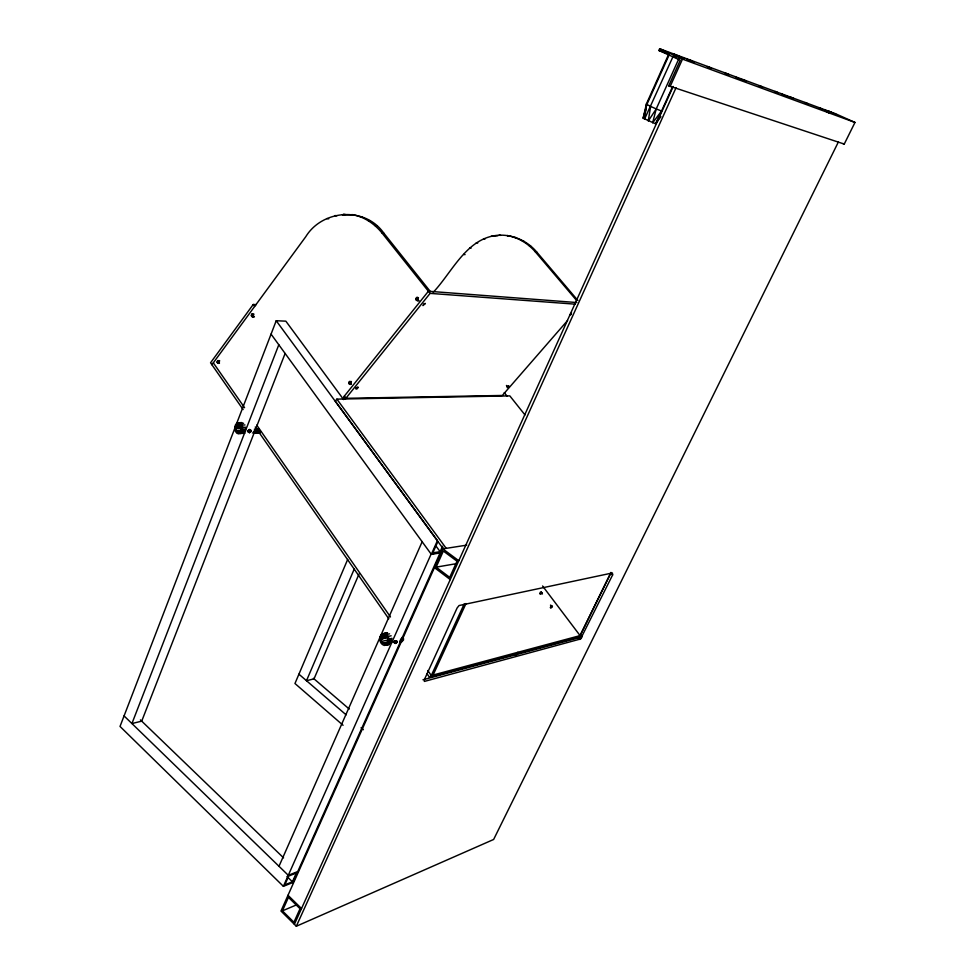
<?xml version="1.0" encoding="UTF-8"?>
<svg xmlns="http://www.w3.org/2000/svg" width="975" height="975" viewBox="0 0 975 975"><rect width="100%" height="100%" fill="white"/><g stroke="black" fill="none" stroke-linecap="round" stroke-linejoin="round"><path stroke-width="1.46" d="M343.675 398.982L344.297 396.191L428.403 291.245L576.81 302.543M345.552 398.958L345.577 397.447L343.7 397.483M244.859 433.266L240.313 433.461C243.494 431.157 243.409 425.953 240.557 423.406L237.047 423.126C233.878 425.441 233.963 430.609 236.791 433.168L238.534 433.863L244.384 432.693M388.952 644.341L386.271 645.231L387.965 643.878C390.268 640.38 388.781 634.749 384.564 633.531L380.823 635.103C378.532 638.613 380.018 644.207 384.211 645.438L389.232 644.548M552.386 606.572L551.107 606.864L550.534 605.097L552.386 606.572L550.79 608.205L550.327 607.449L551.923 605.828M217.132 362.322L217.717 360.64L218.997 361.152L218.863 362.992L218.217 363.407L217.132 362.322L219.07 362.334L219.473 363.151L217.535 363.139M219.07 362.334L219.643 360.665L217.717 360.64M251.367 315.717L251.964 313.999L253.305 314.474L253.159 316.363L252.488 316.802L251.367 315.717L253.293 315.803L253.707 316.631L251.782 316.546M253.293 315.803L253.89 314.084L251.964 313.999M348.855 383.309L349.525 381.53L351.012 382.078L350.854 384.065L350.098 384.491L348.855 383.309L350.732 383.309L351.183 384.187L349.318 384.199M350.732 383.309L351.402 381.518L349.525 381.53M415.874 299.423L416.605 297.533L417.471 297.424L418.007 300.105L417.215 300.592L415.874 299.423L419.043 300.714L417.215 300.592M417.714 299.544L418.433 297.655L416.605 297.533M645.608 111.162L646.462 103.801L668.813 53.918L669.35 54.368L646.9 104.447L643.134 118.194L655.541 123.788L660.916 116.671M643.134 118.194L646.462 103.801L644.512 119.169L673.189 56.197L676.601 57.696M646.9 104.447L650.63 106.409L648.265 121.01L656.236 108.932L678.868 58.695M241.203 425.393L235.987 426.246L236.108 430.438L238.802 432.486L240.301 431.888L241.715 428.232L240.094 424.625L237.047 424.698L235.987 426.246L242.47 427.403L235.645 428.354L241.702 428.11M241.69 426.538L242.068 425.551L235.987 426.246L241.812 426.989L235.645 428.354L242.092 427.306M249.295 429.5L250.1 430.694L248.113 431.852M384.516 643.987L387.514 642.013L387.928 639.807L387.392 637.504L384.26 634.993L381.274 636.967L381.396 641.465L384.516 643.987L387.477 643.305M250.1 430.694L249.198 429.536L251.123 430.731L249.478 432.705L248.881 431.681L250.1 430.219M397.081 641.977L396.849 640.868L394.985 642.866L396.472 642.878L397.081 641.977L396.033 641.136L394.643 642.622M249.478 432.705L248.04 431.754L249.356 431.693L249.905 429.512L250.807 430.194M650.63 106.409L656.236 108.932L652.628 122.838L661.537 111.053L672.567 86.653M657.308 120.998L655.541 123.788L661.537 111.053L656.236 108.932M422.967 679.77L577.748 637.979L580.174 635.432L610.947 572.41M612.629 574.921L612.398 572.959L459.054 605.536L457.117 607.973L424.43 679.502L424.357 681.428L580.564 638.978L612.629 574.921L610.569 573.495M343.614 399.579L285.846 321.165L276.217 320.738L120.023 726.436L283.384 886.336L292.866 882.509L440.31 552.447L437.714 552.862M278.813 344.76L131.93 723.547L141.716 721.147L285.114 353.486M347.673 559.443L294.962 683.512L343.078 725.278M354.364 568.742L306.491 680.708L314.023 678.868L358.995 574.092M278.996 866.275L422.236 541.564M283.384 886.336L431.206 553.898L435.106 553.276M271.062 334.133L431.328 554.348L437.434 540.613L276.217 320.738M437.738 541.844L432.851 552.837L440.139 551.679L442.565 546.219M658.905 50.456L659.661 48.75L835.307 113.636L854.977 122.448L844.253 144.081L668.716 85.824L680.282 60.182L658.905 50.456L667.473 53.601M292.415 881.79L296.339 873.015L288.758 876.025L284.834 884.849L292.415 881.79L286.979 876.513M442.869 547.438L440.432 552.898L431.328 554.348M466.745 545.135L442.821 548.876L280.971 911.016L296.315 926.25L493.63 839.475L838.342 142.045M282.421 910.845L288.454 897.353L300.032 908.724L293.926 922.253L282.421 910.845L296.388 904.934M436.154 567.145L443.345 551.058L457.019 561.21L449.719 577.371L436.154 567.145L455.654 563.794M854.977 122.448L682.488 59.122L670.13 86.495L668.716 85.824M294.377 924.337L673.213 86.446M296.315 926.25L676.053 87.713M464.222 603.903L431.291 675.517L429.536 677.345L426.94 673.615M433.095 675.041L466.001 603.525M515.921 656.37L517.883 652.263M827.141 112.296L827.799 110.931L836.197 114.623L827.799 110.931M828.579 112.868L829.25 111.503M610.813 573.202L580.088 635.615L542.587 585.987M394.327 642.562L396.033 641.136M256.254 304.639L253.232 304.48L210.551 362.785L243.128 409.573M211.916 364.735L305.784 236.681C322.53 209.43 365.113 206.334 383.809 233.147L430.219 291.379M655.639 123.435L657.406 121.132M524.989 414.936L509.827 395.887L336.875 399.128L335.266 401.152L443.418 549.023M344.297 396.191L345.857 398.312L430.097 293.377L575.36 304.176M433.205 292.317C452.485 271.988 466.842 237.022 499.151 235.182C513.484 234.658 527.499 241.02 536.701 251.989L577.883 300.471M388.44 643.793L389.903 642.013M567.572 320.519L502.344 395.46L345.857 398.312M539.675 593.69L541.259 592.057L542.417 593.933L540.528 592.958L540.308 592.264L541.259 592.057M540.406 594.275L541.99 592.642M507.902 387.307L508.779 385.783L507.427 386.393L507.183 387.623L507.902 387.307L506.439 385.454M248.905 431.827L247.967 431.121L248.905 430.487L249.819 431.169M385.332 633.165L386.709 632.604M571.545 313.012L570.046 314.742L571.167 314.584M297.765 871.553L288.295 875.306L124.069 715.918M391.523 642.793L387.965 643.878L391.633 642.501M387.038 636.943L380.859 639.173L387.038 636.943L380.859 639.173L388.294 637.504M387.136 635.237L381.274 636.967L386.783 636.675L381.274 636.967L386.332 635.249M429.536 677.345L579.808 636.87M579.991 635.639L431.291 675.517L427.818 670.532M391.511 641.623L388.952 641.66L391.572 640.965M384.065 634.347L387.038 633.616M387.965 643.878L390.329 643.293M391.658 641.355L388.952 641.66L391.402 641.05M400.481 640.112L403.455 639.429M399.677 641.05L402.626 640.368M399.604 642.147L402.565 641.453M382.736 643.22L388.672 641.867M400.506 639.198L403.455 638.527M400.615 639.612L403.589 638.93M391.987 638.332L389.025 639.003L391.621 639.381M381.396 641.465L388.818 639.771M381.274 636.967L386.807 635.737M388.184 636.443L391.146 635.785M384.564 633.531L387.538 632.885M385.478 634.774L382.517 635.432L385.052 635.127M386.6 634.493L389.561 633.835M382.517 633.75L386.965 632.775M244.445 431.998L241.763 432.035L245.542 431.279M388.952 641.66L391.828 641.099M386.149 634.786L382.517 635.432L385.32 634.981M342.457 214.89L353.706 214.805M497.945 235.743L491.242 236.291M244.311 431.962L241.763 432.035L244.225 431.73M239.338 423.625L241.325 423.442M245.334 430.316L242.604 429.865L245.347 429.658M241.763 432.035L244.238 431.876M245.456 430.06L242.604 429.865L245.176 429.707M254.512 431.669L260.581 431.401M252.428 432.937L260.008 432.607M253.695 433.205L259.752 432.937M236.108 430.438L242.178 430.182M254.646 429.561L257.692 429.439M254.743 429.999L257.778 429.878M254.646 430.499L257.668 430.377M254.365 430.987L258.911 430.792M237.266 431.949L241.812 431.754M253.939 431.377L258.497 431.182M253.427 431.633L259.472 431.377M380.823 635.103L383.297 635.005M255.511 429.097L258.546 428.976M254.353 429.256L257.376 429.134M235.987 426.246L241.776 426.026M245.7 427.257L242.665 427.379L245.383 428.159M240.082 424.576L237.047 424.698L241.142 425.051M237.754 425.258L238.729 425.222M241.934 425.063L244.969 424.954M238.814 422.711L241.849 422.602M240.557 423.406L243.592 423.296M242.604 429.865L245.627 429.829M348.94 382.261L350.817 382.249M217.206 361.335L219.143 361.359M240.898 424.783L237.047 424.698L241.52 424.868M252.488 316.802L254.414 316.887M251.44 314.706L253.366 314.803M416.374 300.312L418.202 300.434M415.972 298.326L417.8 298.447M463.637 254.451L465.075 254.621M469.584 248.077L471.035 248.247M351.829 214.549C363.833 216.487 374.363 223.592 381.956 232.928L383.809 233.147M508.523 235.767L507.097 235.584C518.127 237.339 528.036 243.433 535.299 251.818L536.701 251.989M476.288 242.836L477.726 243.019M326.82 218.595L328.721 218.839M483.551 238.875L484.989 239.058M375.387 225.944L377.252 226.188M529.169 245.7L530.583 245.883M334.973 215.548L336.85 215.804M368.05 220.484L369.915 220.728M522.308 240.886L523.721 241.081M360.116 216.657L361.993 216.913M514.885 237.486L516.299 237.681M343.371 214.183L345.247 214.439M499.151 235.182L500.577 235.377M659.661 48.75L682.488 59.122M843.022 143.52L844.253 144.081M580.174 635.432L582.173 636.907M579.455 636.578L581.453 638.04M578.565 637.504L580.564 638.978M577.748 637.979L579.747 639.454M442.821 548.876L458.774 560.71M434.436 567.633L450.255 579.564M250.222 430.048L251.123 430.731M250.002 430.913L250.904 431.596M249.344 430.804L248.442 430.121L247.979 430.999L248.881 431.681M248.467 430.865L249.393 431.572M249.356 431.693L250.258 432.376M394.668 640.794L395.716 641.648M394.339 641.123L396.472 642.878M394.192 641.221L395.253 642.074M393.937 642.025L395.692 643.463M394.058 642.61L395.107 643.451M313.414 678.332L349.257 709.057M298.923 674.188L346.113 714.833M361.079 727.728L363.37 729.714M140.424 719.891L283.567 857.854M288.003 895.282L301.519 908.542M535.299 251.818L576.518 300.361M381.956 232.928L430.097 293.377M504.258 392.633L507.097 396.191M336.875 399.128L446.123 548.255M435.642 545.537L440.139 551.679M253.232 304.48L254.658 306.43M213.306 362.834L244.567 407.684M256.73 425.124L390.475 616.968M255.267 427.013L388.793 618.808M401.798 637.492L403.528 639.978M357.983 387.27L357.959 387.831C356.241 390.683 354.157 388.038 357.411 387.16L357.983 387.27M425.344 303.517L422.979 305.602L423.918 303.688L425.344 303.517M831.602 113.015L825.581 110.431L831.602 113.015M788.604 97.183L782.194 94.429L788.604 97.183M742.95 80.364L736.149 77.452L742.95 80.364M694.358 62.461L687.131 59.365L694.358 62.461M683.999 58.549L673.408 53.966L683.999 58.549M818.976 107.75L822.047 109.127L818.976 107.75M804.899 102.558L808.007 103.947L804.899 102.558M790.262 97.147L793.418 98.572L790.262 97.147M759.196 85.678L762.426 87.141L759.196 85.678M775.04 91.528L778.233 92.966L775.04 91.528M742.67 79.584L745.96 81.059L742.67 79.584M725.449 73.222L728.776 74.734L725.449 73.222M707.472 66.593L710.848 68.116L707.472 66.593M688.691 59.658L692.116 61.206L688.691 59.658"/></g></svg>
